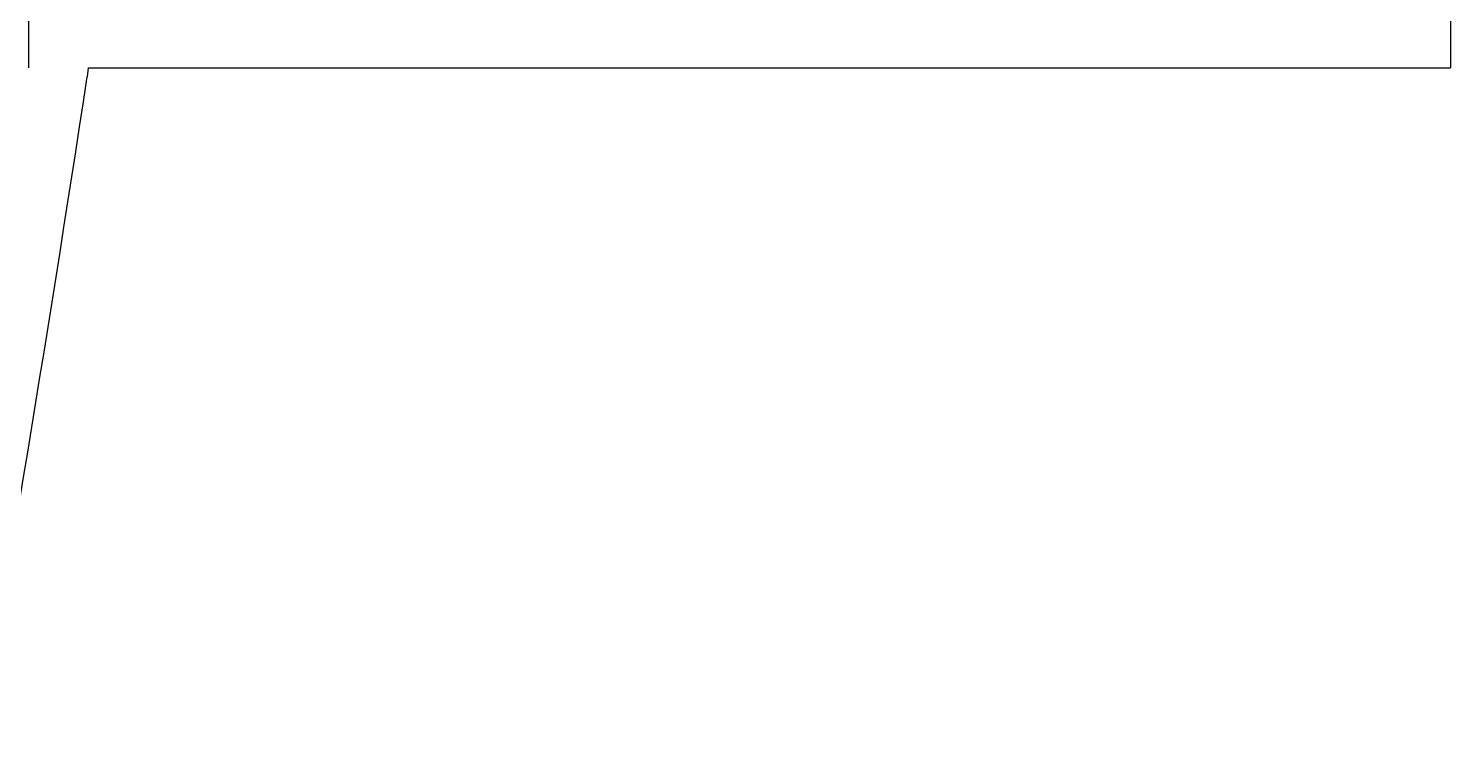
# Model space of a CAD drawing. Header units: inches. Extents: x 484217 to 497210, y -26946 to -21493.
# Drawn here: x 487793.5 to 488008.2, y -25386.2 to -25279 of the extents above; entities that cross this region are included whole.
import ezdxf

# ---------------------------------------------------------------- set-up
doc = ezdxf.new("R2010")
doc.units = ezdxf.units.IN
doc.header["$LTSCALE"] = 20
doc.header["$MEASUREMENT"] = 0
doc.layers.add('I-WALL-IN', color=3, linetype='Continuous')

msp = doc.modelspace()

# ---------------------------------------------------------------- linework, layer by layer
msp.add_line((487802.35, -25286.33, 6.93), (487802.53, -25284.97, 4.88))
at = {"layer": 'I-WALL-IN'}
for p, q in [((488008.24, -23928.78, 6.93), (488008.24, -25284.97, 6.93)), ((487793.45, -25178.76, 6.93), (487793.45, -25284.97, 6.93)), ((487802.53, -25284.97, 6.93), (488008.24, -25284.97, 6.93))]:
    msp.add_line(p, q, dxfattribs=at)
msp.add_arc((482522.31, -24478.35, 6.93), 5341.5, 349.98496, 351.29971, dxfattribs=at)

doc.saveas('drawing.dxf')
